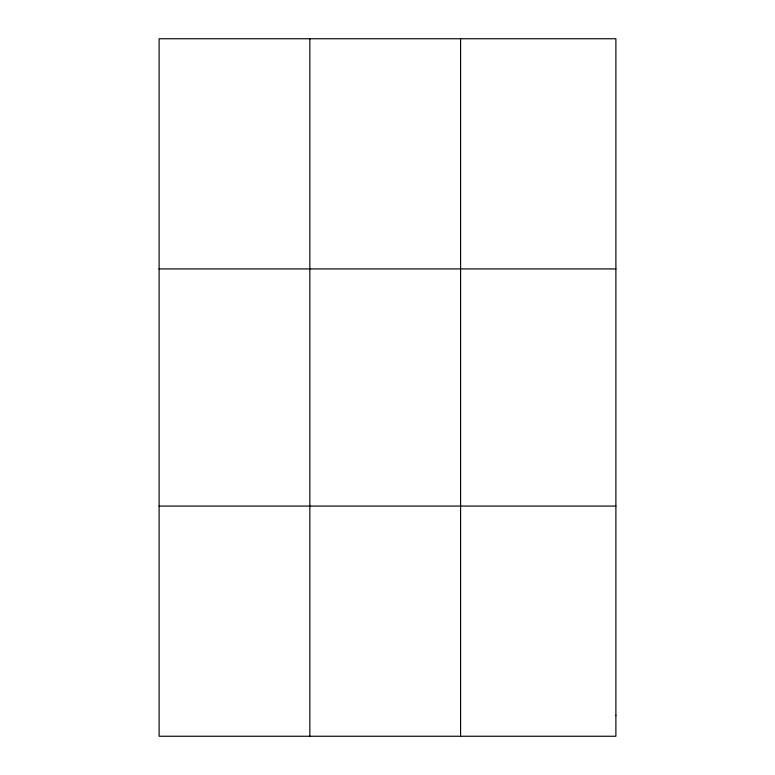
<?xml version="1.0" encoding="UTF-8"?>
<svg xmlns="http://www.w3.org/2000/svg" width="775" height="775" viewBox="0 0 775 775"><rect width="100%" height="100%" fill="white"/><g stroke="black" fill="none" stroke-linecap="round" stroke-linejoin="round"><path stroke-width="1.16" d="M159.108 268.925L615.893 268.925M159.108 506.075L615.893 506.075M460.582 38.75L460.582 736.25M309.845 38.75L309.845 736.25M615.893 715.325L615.893 736.25L159.108 736.25L159.108 38.75L615.893 38.75L615.893 715.325"/></g></svg>
